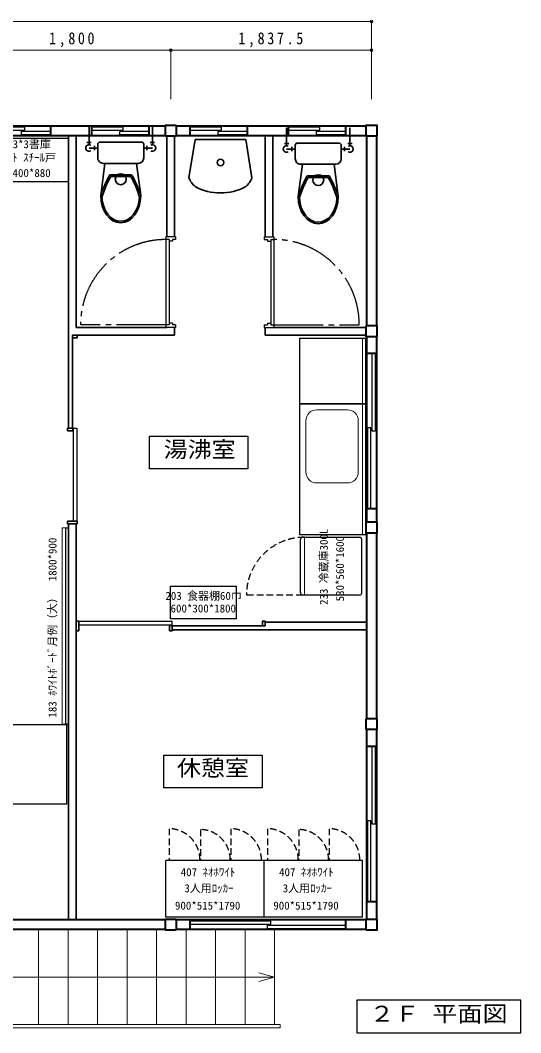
# Model space of a CAD drawing. Units: millimetres at full size, sheet at 1:50. Extents: x -10220 to 10872, y -9583 to 9014.
# Drawn here: x 6292 to 10872, y -412 to 8865 of the extents above; entities that cross this region are included whole.
import ezdxf
from ezdxf.enums import TextEntityAlignment as Align

# ---------------------------------------------------------------- set-up
doc = ezdxf.new("R2010")
doc.units = ezdxf.units.MM
doc.header["$LTSCALE"] = 50
doc.header["$PDMODE"] = 32
doc.header["$PDSIZE"] = 25
doc.linetypes.add('CHAIN2', pattern=[12, 9, -1, 1, -1])
doc.linetypes.add('DASHED1', pattern=[1.8, 1.2, -0.6])
for name, color, linetype, lineweight in [('0-0', 2, 'Continuous', 40), ('0-2', 7, 'Continuous', 25), ('0-F', 4, 'Continuous', 18)]:
    doc.layers.add(name, color=color, linetype=linetype, lineweight=lineweight)
doc.styles.add('ＭＳ ゴシック', font='')
doc.styles.get('ＭＳ ゴシック').set_extended_font_data('MS Gothic')

msp = doc.modelspace()

# ---------------------------------------------------------------- linework, layer by layer
at = {"layer": '0-0'}
for p, q in [((5918.96, 7897.89), (7618.96, 7897.89)), ((6568.96, 7897.89), (6568.96, 7807.89)), ((6943.96, 7897.89), (6943.96, 7807.89)), ((7468.96, 7897.89), (7468.96, 7807.89)), ((7618.96, 7897.89), (7618.96, 7902.89)), ((7618.96, 7902.89), (7718.96, 7902.89)), ((7718.96, 7897.89), (7718.96, 7902.89)), ((7718.96, 7897.89), (9456.46, 7897.89)), ((7843.96, 7897.89), (7843.96, 7807.89)), ((8368.96, 7897.89), (8368.96, 7807.89)), ((8743.96, 7897.89), (8743.96, 7807.89)), ((9268.96, 7897.89), (9268.96, 7807.89)), ((5918.96, 7807.89), (7618.96, 7807.89)), ((7718.96, 7802.89), (7618.96, 7802.89)), ((7718.96, 7807.89), (9456.46, 7807.89)), ((9461.46, 7802.89), (9461.46, 6065.39)), ((9551.46, 7802.89), (9551.46, 6065.39)), ((9456.46, 5965.39), (9456.46, 6065.39)), ((9551.46, 6065.39), (9556.46, 6065.39)), ((9556.46, 6065.39), (9556.46, 5965.39)), ((9461.46, 5965.39), (9461.46, 4265.39)), ((9551.46, 5965.39), (9556.46, 5965.39)), ((9551.46, 5965.39), (9551.46, 4265.39)), ((9461.46, 5815.39), (9551.46, 5815.39)), ((9461.46, 4390.39), (9551.46, 4390.39)), ((9456.46, 4165.39), (9456.46, 4265.39)), ((9551.46, 4265.39), (9556.46, 4265.39)), ((9556.46, 4265.39), (9556.46, 4165.39)), ((9461.46, 4165.39), (9461.46, 2465.39)), ((9551.46, 4165.39), (9556.46, 4165.39)), ((9551.46, 4165.39), (9551.46, 2465.39)), ((9456.46, 2365.39), (9456.46, 2465.39)), ((9551.46, 2465.39), (9556.46, 2465.39)), ((9556.46, 2465.39), (9556.46, 2365.39)), ((9461.46, 2365.39), (9461.46, 627.89)), ((9551.46, 2365.39), (9556.46, 2365.39)), ((9551.46, 2365.39), (9551.46, 627.89)), ((9461.46, 2215.39), (9551.46, 2215.39)), ((9461.46, 790.39), (9551.46, 790.39)), ((7618.96, 622.89), (5918.96, 622.89)), ((7618.96, 622.89), (7618.96, 627.89)), ((7618.96, 627.89), (7718.96, 627.89)), ((7718.96, 622.89), (7718.96, 627.89)), ((9456.46, 622.89), (7718.96, 622.89)), ((7843.96, 622.89), (7843.96, 532.89)), ((9268.96, 622.89), (9268.96, 532.89)), ((7618.96, 532.89), (5918.96, 532.89)), ((7718.96, 527.89), (7618.96, 527.89)), ((9456.46, 532.89), (7718.96, 532.89))]:
    msp.add_line(p, q, dxfattribs=at)
at = {"layer": '0-0', "color": 7, "lineweight": 25}
for p, q in [((6043.96, 7887.89), (6333.96, 7887.89)), ((6943.96, 7887.89), (7233.96, 7887.89)), ((7843.96, 7887.89), (8133.96, 7887.89)), ((8743.96, 7887.89), (9033.96, 7887.89)), ((6303.96, 7817.89), (6568.96, 7817.89)), ((7203.96, 7817.89), (7468.96, 7817.89)), ((8103.96, 7817.89), (8368.96, 7817.89)), ((9003.96, 7817.89), (9268.96, 7817.89)), ((7623.96, 6880.38), (7623.96, 6050.38)), ((7713.96, 6880.38), (7623.96, 6880.38)), ((7713.96, 6880.38), (7713.96, 6855.38)), ((8523.96, 6880.38), (8613.96, 6880.38)), ((8523.96, 6880.38), (8523.96, 6855.38)), ((8613.96, 6880.38), (8613.96, 6050.38)), ((7653.96, 6855.38), (7623.96, 6855.38)), ((7653.96, 6855.38), (7653.96, 6075.38)), ((7683.96, 6840.38), (7653.96, 6840.38)), ((7683.96, 6855.38), (7683.96, 6840.38)), ((7713.96, 6855.38), (7683.96, 6855.38)), ((8523.96, 6855.38), (8553.96, 6855.38)), ((8553.96, 6855.38), (8553.96, 6840.38)), ((8553.96, 6840.38), (8583.96, 6840.38)), ((8583.96, 6855.38), (8613.96, 6855.38)), ((8583.96, 6855.38), (8583.96, 6075.38)), ((7653.96, 6075.38), (7623.96, 6075.38)), ((7713.96, 6050.38), (7623.96, 6050.38)), ((7683.96, 6090.38), (7653.96, 6090.38)), ((7683.96, 6090.38), (7683.96, 6075.38)), ((7713.96, 6075.38), (7683.96, 6075.38)), ((7713.96, 6075.38), (7713.96, 6050.38)), ((8523.96, 6075.38), (8553.96, 6075.38)), ((8523.96, 6075.38), (8523.96, 6050.38)), ((8523.96, 6050.38), (8613.96, 6050.38)), ((8553.96, 6090.38), (8553.96, 6075.38)), ((8553.96, 6090.38), (8583.96, 6090.38)), ((8583.96, 6075.38), (8613.96, 6075.38)), ((9541.46, 5100.38), (9541.46, 5815.39)), ((6776.96, 5127.89), (6776.96, 4278.39)), ((9471.46, 4390.39), (9471.46, 5130.39)), ((6776.96, 4278.39), (6810.96, 4278.39)), ((6831.96, 3323.39), (6831.96, 3357.39)), ((7681.46, 3323.39), (6831.96, 3323.39)), ((9541.46, 1500.39), (9541.46, 2215.39)), ((9471.46, 790.39), (9471.46, 1530.39)), ((7843.96, 612.89), (8583.96, 612.89)), ((8553.96, 542.89), (9268.96, 542.89))]:
    msp.add_line(p, q, dxfattribs=at)
at = {"layer": '0-0', "color": 3, "lineweight": 35}
for p, q in [((6921.34, 7723.27), (6921.34, 7888.27)), ((7501.34, 7723.27), (7501.34, 7888.27)), ((6733.96, 7807.89), (6733.96, 5127.89)), ((6803.96, 7807.89), (6803.96, 6050.39)), ((7633.96, 7802.89), (7633.96, 6880.38)), ((7703.96, 7802.89), (7703.96, 6880.38)), ((8533.96, 7807.89), (8533.96, 6880.38)), ((8603.96, 7807.89), (8603.96, 6880.38)), ((8728.71, 7714.74), (8728.71, 7879.74)), ((9308.71, 7714.74), (9308.71, 7879.74)), ((6901.34, 7743.27), (6941.34, 7743.27)), ((6971.34, 7713.27), (6971.34, 7673.27)), ((7001.34, 7603.27), (7001.34, 7728.27)), ((7401.34, 7748.27), (7021.34, 7748.27)), ((7421.34, 7603.27), (7421.34, 7728.27)), ((7451.34, 7713.27), (7451.34, 7673.27)), ((7481.34, 7743.27), (7521.34, 7743.27)), ((7835.55, 7421.22), (7891.55, 7771.22)), ((7891.55, 7771.22), (8355.55, 7771.22)), ((8355.55, 7771.22), (8411.55, 7421.22)), ((8708.71, 7734.74), (8748.71, 7734.74)), ((8778.71, 7704.74), (8778.71, 7664.74)), ((8808.71, 7594.74), (8808.71, 7719.74)), ((9208.71, 7739.74), (8828.71, 7739.74)), ((9228.71, 7594.74), (9228.71, 7719.74)), ((9258.71, 7704.74), (9258.71, 7664.74)), ((9288.71, 7734.74), (9328.71, 7734.74)), ((6921.34, 7693.27), (7001.34, 7693.27)), ((7421.34, 7693.27), (7501.34, 7693.27)), ((8728.71, 7684.74), (8808.71, 7684.74)), ((9228.71, 7684.74), (9308.71, 7684.74)), ((7066.34, 7553.27), (7028.34, 7258.27)), ((7051.34, 7553.27), (7371.34, 7553.27)), ((7356.34, 7553.27), (7394.34, 7258.27)), ((8873.71, 7544.74), (8835.71, 7249.74)), ((8858.71, 7544.74), (9178.71, 7544.74)), ((9163.71, 7544.74), (9201.71, 7249.74)), ((7111.34, 7448.27), (7311.34, 7448.27)), ((7120.04, 7433.27), (7302.64, 7433.27)), ((8918.71, 7439.74), (9118.71, 7439.74)), ((8927.41, 7424.74), (9110.01, 7424.74)), ((7633.96, 6050.39), (6803.96, 6050.39)), ((7703.96, 6050.38), (7703.96, 5980.39)), ((8533.96, 6050.38), (8533.96, 5980.39)), ((9456.46, 6050.39), (8603.96, 6050.39)), ((6813.96, 5980.39), (6768.96, 5980.39)), ((6768.96, 5955.39), (6768.96, 5980.39)), ((6768.96, 5127.89), (6768.96, 5955.39)), ((7703.96, 5980.39), (6803.96, 5980.39)), ((9456.46, 5980.39), (8533.96, 5980.39)), ((6773.96, 5127.89), (6723.96, 5127.89)), ((6773.96, 5102.89), (6723.96, 5102.89)), ((6773.96, 5127.89), (6773.96, 5102.89)), ((6723.96, 4275.39), (6813.96, 4275.39)), ((6813.96, 4275.39), (6813.96, 4250.39)), ((6723.96, 4250.39), (6813.96, 4250.39)), ((6733.96, 4250.39), (6733.96, 622.89)), ((6803.96, 4250.39), (6803.96, 622.89)), ((6828.96, 3360.39), (6803.96, 3360.39)), ((6828.96, 3270.39), (6828.96, 3360.39)), ((8533.96, 3360.39), (8533.96, 3315.39)), ((9461.46, 3350.39), (8533.96, 3350.39)), ((6828.96, 3270.39), (6803.96, 3270.39)), ((7681.46, 3320.39), (7656.46, 3320.39)), ((7656.46, 3320.39), (7656.46, 3270.39)), ((7681.46, 3270.39), (7656.46, 3270.39)), ((7681.46, 3320.39), (7681.46, 3270.39)), ((7681.46, 3315.39), (8508.96, 3315.39)), ((9461.46, 3280.39), (7681.46, 3280.39)), ((8508.96, 3315.39), (8533.96, 3315.39))]:
    msp.add_line(p, q, dxfattribs=at)
at = {"layer": '0-0', "color": 7, "linetype": 'CHAIN2', "lineweight": 25}
for p, q in [((7623.96, 6075.38), (6843.96, 6075.38)), ((8613.96, 6075.38), (9393.96, 6075.38))]:
    msp.add_line(p, q, dxfattribs=at)
at = {"layer": '0-0', "color": 4, "lineweight": 18}
for p, q in [((9425.19, 5950.79), (9425.19, 5350.79)), ((9285.19, 5295.79), (9005.19, 5295.79)), ((9425.19, 5350.79), (9425.19, 4150.79)), ((8905.19, 5195.79), (8905.19, 4725.79)), ((9385.19, 4725.79), (9385.19, 5195.79)), ((9285.19, 4625.79), (9005.19, 4625.79)), ((6458.96, 532.89), (6458.96, -337.11)), ((6728.96, 532.89), (6728.96, -337.11)), ((6998.96, 532.89), (6998.96, -337.11)), ((7268.96, 532.89), (7268.96, -337.11)), ((7538.96, 532.89), (7538.96, -337.11)), ((7808.96, 532.89), (7808.96, -337.11)), ((8078.96, 532.89), (8078.96, -337.11)), ((8348.96, 532.89), (8348.96, -337.11)), ((8618.96, 532.89), (8618.96, -337.11)), ((5918.96, 97.89), (8618.96, 97.89)), ((8618.96, 97.89), (8474.07, 136.71)), ((8618.96, 97.89), (8474.07, 59.06)), ((8668.96, -367.11), (-8518.54, -367.11)), ((8668.96, -337.11), (-8488.54, -337.11)), ((8668.96, -337.11), (8668.96, -367.11))]:
    msp.add_line(p, q, dxfattribs=at)
at = {"layer": '0-0', "color": 7, "lineweight": 25}
for points in [[(6043.96, 7857.89), (6333.96, 7857.89), (6333.96, 7887.89)], [(6943.96, 7857.89), (7233.96, 7857.89), (7233.96, 7887.89)], [(7843.96, 7857.89), (8133.96, 7857.89), (8133.96, 7887.89)], [(8743.96, 7857.89), (9033.96, 7857.89), (9033.96, 7887.89)], [(6303.96, 7817.89), (6303.96, 7847.89), (6568.96, 7847.89)], [(7203.96, 7817.89), (7203.96, 7847.89), (7468.96, 7847.89)], [(8103.96, 7817.89), (8103.96, 7847.89), (8368.96, 7847.89)], [(9003.96, 7817.89), (9003.96, 7847.89), (9268.96, 7847.89)], [(9541.46, 5100.38), (9511.46, 5100.38), (9511.46, 5815.39)], [(6776.96, 5127.89), (6810.96, 5127.89), (6810.96, 4278.39)], [(9501.46, 4390.39), (9501.46, 5130.39), (9471.46, 5130.39)], [(7681.46, 3323.39), (7681.46, 3357.39), (6831.96, 3357.39)], [(9541.46, 1500.39), (9511.46, 1500.39), (9511.46, 2215.39)], [(9501.46, 790.39), (9501.46, 1530.39), (9471.46, 1530.39)], [(7843.96, 582.89), (8583.96, 582.89), (8583.96, 612.89)], [(8553.96, 542.89), (8553.96, 572.89), (9268.96, 572.89)]]:
    msp.add_lwpolyline(points, dxfattribs=at)
at = {"layer": '0-0'}
for points in [[(7618.96, 7897.89), (7618.96, 7807.89), (7618.96, 7802.89)], [(7718.96, 7897.89), (7718.96, 7807.89), (7718.96, 7802.89)], [(9551.46, 6065.39), (9461.46, 6065.39), (9456.46, 6065.39)], [(9551.46, 5965.39), (9461.46, 5965.39), (9456.46, 5965.39)], [(9551.46, 4265.39), (9461.46, 4265.39), (9456.46, 4265.39)], [(9551.46, 4165.39), (9461.46, 4165.39), (9456.46, 4165.39)], [(9551.46, 2465.39), (9461.46, 2465.39), (9456.46, 2465.39)], [(9551.46, 2365.39), (9461.46, 2365.39), (9456.46, 2365.39)], [(7618.96, 622.89), (7618.96, 532.89), (7618.96, 527.89)], [(7718.96, 622.89), (7718.96, 532.89), (7718.96, 527.89)]]:
    msp.add_lwpolyline(points, dxfattribs=at)
for points in [[(9456.46, 7802.89), (9456.46, 7902.89), (9556.46, 7902.89), (9556.46, 7802.89)], [(9456.46, 527.89), (9456.46, 627.89), (9556.46, 627.89), (9556.46, 527.89)]]:
    msp.add_lwpolyline(points, close=True, dxfattribs=at)
at = {"layer": '0-0', "color": 3, "lineweight": 35}
for points in [[(6813.96, 5980.39), (6813.96, 5955.39), (6768.96, 5955.39)], [(8533.96, 3360.39), (8508.96, 3360.39), (8508.96, 3315.39)]]:
    msp.add_lwpolyline(points, dxfattribs=at)
at = {"layer": '0-0', "color": 7, "lineweight": 25}
for points in [[(8850.19, 5950.79), (9450.19, 5950.79), (9450.19, 5350.79), (8850.19, 5350.79)], [(8850.19, 5350.79), (9450.19, 5350.79), (9450.19, 4150.79), (8850.19, 4150.79)], [(7475.34, 4754.72), (7475.34, 5054.72), (8375.34, 5054.72), (8375.34, 4754.72)], [(7605.83, 1831.89), (7605.83, 2131.89), (8505.83, 2131.89), (8505.83, 1831.89)]]:
    msp.add_lwpolyline(points, close=True, dxfattribs=at)
at = {"layer": '0-0', "color": 3, "lineweight": 35}
for centre, radius in [((8123.55, 7561.22), 30), ((7211.34, 7408.27), 50), ((9018.71, 7399.74), 50)]:
    msp.add_circle(centre, radius, dxfattribs=at)
for centre, radius, start, end in [((6921.34, 7693.27), 30, 60.00014, 300.00012), ((7021.34, 7728.27), 20, 90.0002, 179.99985), ((7401.34, 7728.27), 20, 0, 90.0002), ((7501.34, 7693.27), 30, 239.99997, 119.99969), ((8728.71, 7684.74), 30, 60.00014, 300.00012), ((8828.71, 7719.74), 20, 90.0002, 179.99985), ((9208.71, 7719.74), 20, 0, 90.0002), ((9308.71, 7684.74), 30, 239.99997, 119.99969), ((7051.34, 7603.27), 50, 179.99985, 270.00005), ((7371.34, 7603.27), 50, 270.00005, 0), ((8858.71, 7594.74), 50, 179.99985, 270.00005), ((9178.71, 7594.74), 50, 270.00005, 0), ((7912.97, 6984.96), 925.88, 149.97342, 162.83116), ((7912.97, 6984.96), 910.88, 150.51659, 163.48834), ((6509.7, 6984.95), 910.91, 16.51195, 29.48343), ((6509.7, 6984.95), 925.91, 17.16925, 30.02637), ((8008.55, 7482.72), 183.61, 199.56979, 230.4144), ((8238.55, 7482.72), 183.61, 309.58569, 340.43031), ((9720.34, 6976.43), 925.88, 149.97342, 162.83116), ((9720.34, 6976.43), 910.88, 150.51659, 163.48834), ((8317.06, 6976.42), 910.91, 16.51195, 29.48343), ((8317.06, 6976.42), 925.91, 17.16925, 30.02637), ((8123.55, 7767.86), 485.63, 241.46333, 298.5368)]:
    msp.add_arc(centre, radius, start, end, dxfattribs=at)
at = {"layer": '0-0', "color": 7, "linetype": 'CHAIN2', "lineweight": 25}
for centre, start, end in [((7623.96, 6075.38), 90, 180), ((8613.96, 6075.38), 0, 90)]:
    msp.add_arc(centre, 780, start, end, dxfattribs=at)
at = {"layer": '0-0', "color": 4, "lineweight": 18}
for centre, start, end in [((9005.19, 5195.79), 90, 180), ((9285.19, 5195.79), 0, 90), ((9005.19, 4725.79), 180, 270), ((9285.19, 4725.79), 270, 0)]:
    msp.add_arc(centre, 100, start, end, dxfattribs=at)
at = {"layer": '0-0', "color": 3, "lineweight": 35}
for centre, major_axis, start_param, end_param in [((7211.34, 7258.27), (0, 250), 1.5707998, 4.7123898), ((7211.34, 7258.27), (0, 235), 1.63224, 4.6509499), ((9018.71, 7249.74), (0, 250), 1.5707998, 4.7123898), ((9018.71, 7249.74), (0, 235), 1.63224, 4.6509499)]:
    msp.add_ellipse(centre, major_axis=major_axis, ratio=0.7319, start_param=start_param, end_param=end_param, dxfattribs=at)
at = {"layer": '0-2', "color": 3, "lineweight": 35}
for p, q in [((6723.96, 5127.89), (6723.96, 5102.89)), ((6723.96, 4275.39), (6723.96, 4250.39))]:
    msp.add_line(p, q, dxfattribs=at)
at = {"layer": '0-2', "color": 4, "lineweight": 18}
for p, q in [((6673.96, 4215.39), (6673.96, 2415.39)), ((6708.96, 4215.39), (6673.96, 4215.39)), ((8891.69, 3597.73), (8891.69, 4127.73)), ((6708.96, 2415.39), (6673.96, 2415.39))]:
    msp.add_line(p, q, dxfattribs=at)
at = {"layer": '0-2'}
for p, q in [((8856.69, 3617.73), (8856.69, 4107.73)), ((8876.69, 4127.73), (9396.69, 4127.73)), ((9416.69, 3617.73), (9416.69, 4107.73)), ((9396.69, 3597.73), (8876.69, 3597.73)), ((8523.93, 1167.54), (7623.93, 1167.54)), ((9423.93, 1167.54), (8523.93, 1167.54)), ((8523.93, 647.54), (8523.93, 1167.54)), ((9423.93, 647.54), (9423.93, 1167.54))]:
    msp.add_line(p, q, dxfattribs=at)
at = {"layer": '0-2', "linetype": 'DASHED1'}
for p, q in [((8876.69, 3597.73), (8361.69, 3597.73)), ((7654.49, 1457.88), (7654.49, 1172.45)), ((7939.95, 1450.16), (7939.95, 1164.73)), ((8217.69, 1457.88), (8217.69, 1172.45)), ((8554.49, 1457.88), (8554.49, 1172.45)), ((8839.95, 1450.16), (8839.95, 1164.73)), ((9117.69, 1457.88), (9117.69, 1172.45))]:
    msp.add_line(p, q, dxfattribs=at)
at = {"layer": '0-2'}
for points in [[(5853.96, 7385.55), (5853.96, 7785.55), (6733.96, 7785.55), (6733.96, 7385.55)], [(6708.96, 4215.39), (6733.96, 4215.39), (6733.96, 2415.39), (6708.96, 2415.39)], [(7667.49, 3381.16), (7667.49, 3681.16), (8267.49, 3681.16), (8267.49, 3381.16)], [(5255.2, 1683.16), (5255.2, 2413.16), (6715.2, 2413.16), (6715.2, 1683.16)]]:
    msp.add_lwpolyline(points, close=True, dxfattribs=at)
for points in [[(8523.93, 647.54), (7623.93, 647.54), (7623.93, 1167.54)], [(9423.93, 647.54), (8523.93, 647.54), (8523.93, 1167.54)]]:
    msp.add_lwpolyline(points, dxfattribs=at)
at = {"layer": '0-2', "linetype": 'DASHED1'}
for centre, radius, start, end in [((8891.69, 3597.73), 530, 90, 180), ((7650.63, 1172.45), 285.46, 0, 89.22577), ((7936.09, 1172.45), 277.74, 0, 89.20427), ((8213.83, 1172.45), 285.46, 0, 89.22572), ((8550.63, 1172.45), 285.46, 0, 89.22577), ((8836.09, 1172.45), 277.74, 0, 89.20427), ((9113.83, 1172.45), 285.46, 0, 89.22572)]:
    msp.add_arc(centre, radius, start, end, dxfattribs=at)
at = {"layer": '0-2'}
for centre, start, end in [((8876.69, 4107.73), 90, 180), ((9396.69, 4107.73), 0, 90), ((8876.69, 3617.73), 180, 270), ((9396.69, 3617.73), 270, 0)]:
    msp.add_arc(centre, 20, start, end, dxfattribs=at)
at = {"layer": '0-F'}
for p, q in [((9506.46, 8852.13), (-8568.54, 8852.13)), ((9506.46, 8852.13), (9506.46, 8591.13)), ((5868.96, 8591.13), (7668.96, 8591.13)), ((7668.96, 8591.13), (7668.96, 8143.12)), ((7668.96, 8591.13), (9506.46, 8591.13)), ((9506.46, 8591.13), (9506.46, 8143.12))]:
    msp.add_line(p, q, dxfattribs=at)
at = {"layer": '0-F', "color": 7, "lineweight": 25}
msp.add_lwpolyline([(9371.92, -411.73), (10871.92, -411.73), (10871.92, -111.73), (9371.92, -111.73)], close=True, dxfattribs=at)
at = {"layer": '0-F'}
for p in [(9506.46, 8852.13), (7668.96, 8591.13), (9506.46, 8591.13)]:
    msp.add_point(p, dxfattribs=at)

# ---------------------------------------------------------------- texts
at = {"layer": '0-0', "color": 7, "style": 'ＭＳ ゴシック', "width": 1.1}
for s, p in [('湯沸室', (7604.1, 4815.39)), ('休憩室', (7725.72, 1896.47))]:
    msp.add_text(s, height=146.6, dxfattribs=at).set_placement(p, align=Align.BOTTOM_LEFT)
at = {"layer": '0-2', "color": 4, "style": 'ＭＳ ゴシック'}
for s, p in [('398 3*3書庫', (6021.87, 7670.5)), ('ﾈｵﾎﾜｲﾄ ｽﾁｰﾙ戸', (5968.69, 7547.86)), ('880*400*880', (6021.87, 7406.63)), ('203 食器棚60巾', (7620.1, 3532.35)), ('600*300*1800', (7667.75, 3416.84)), ('407 ﾈｵﾎﾜｲﾄ', (7760.37, 1000.66)), ('407 ﾈｵﾎﾜｲﾄ', (8660.37, 1000.66)), ('3人用ﾛｯｶｰ', (7794.02, 853.44)), ('3人用ﾛｯｶｰ', (8694.02, 853.44)), ('900*515*1790', (7707.72, 694.27)), ('900*515*1790', (8607.71, 694.27))]:
    msp.add_text(s, height=73.31, dxfattribs=at).set_placement(p, align=Align.BOTTOM_LEFT)
for s, p in [('233 冷蔵庫300L', (9128.31, 3507.84)), ('183 ﾎﾜｲﾄﾎﾞｰﾄﾞ月例（大）\u30001800*900', (6645.54, 2475.73)), ('530*560*1600', (9276.87, 3540.85))]:
    msp.add_text(s, height=73.31, rotation=90, dxfattribs=at).set_placement(p, align=Align.BOTTOM_LEFT)
at = {"layer": '0-F', "color": 7, "style": 'ＭＳ ゴシック', "width": 1.15}
msp.add_text('２Ｆ 平面図', height=146.6, dxfattribs=at).set_placement((9487.13, -355.12), align=Align.BOTTOM_LEFT)
at = {"layer": '0-F', "color": 7, "char_height": 110, "attachment_point": 7, "style": 'ＭＳ ゴシック'}
for s, insert in [('\\T1.38;\\W0.85;1,800', (6556.46, 8616.13)), ('\\T1.39;\\W0.85;1,837.5', (8287.71, 8616.13))]:
    msp.add_mtext(s, dxfattribs=dict(at, insert=insert))

doc.saveas('drawing.dxf')
